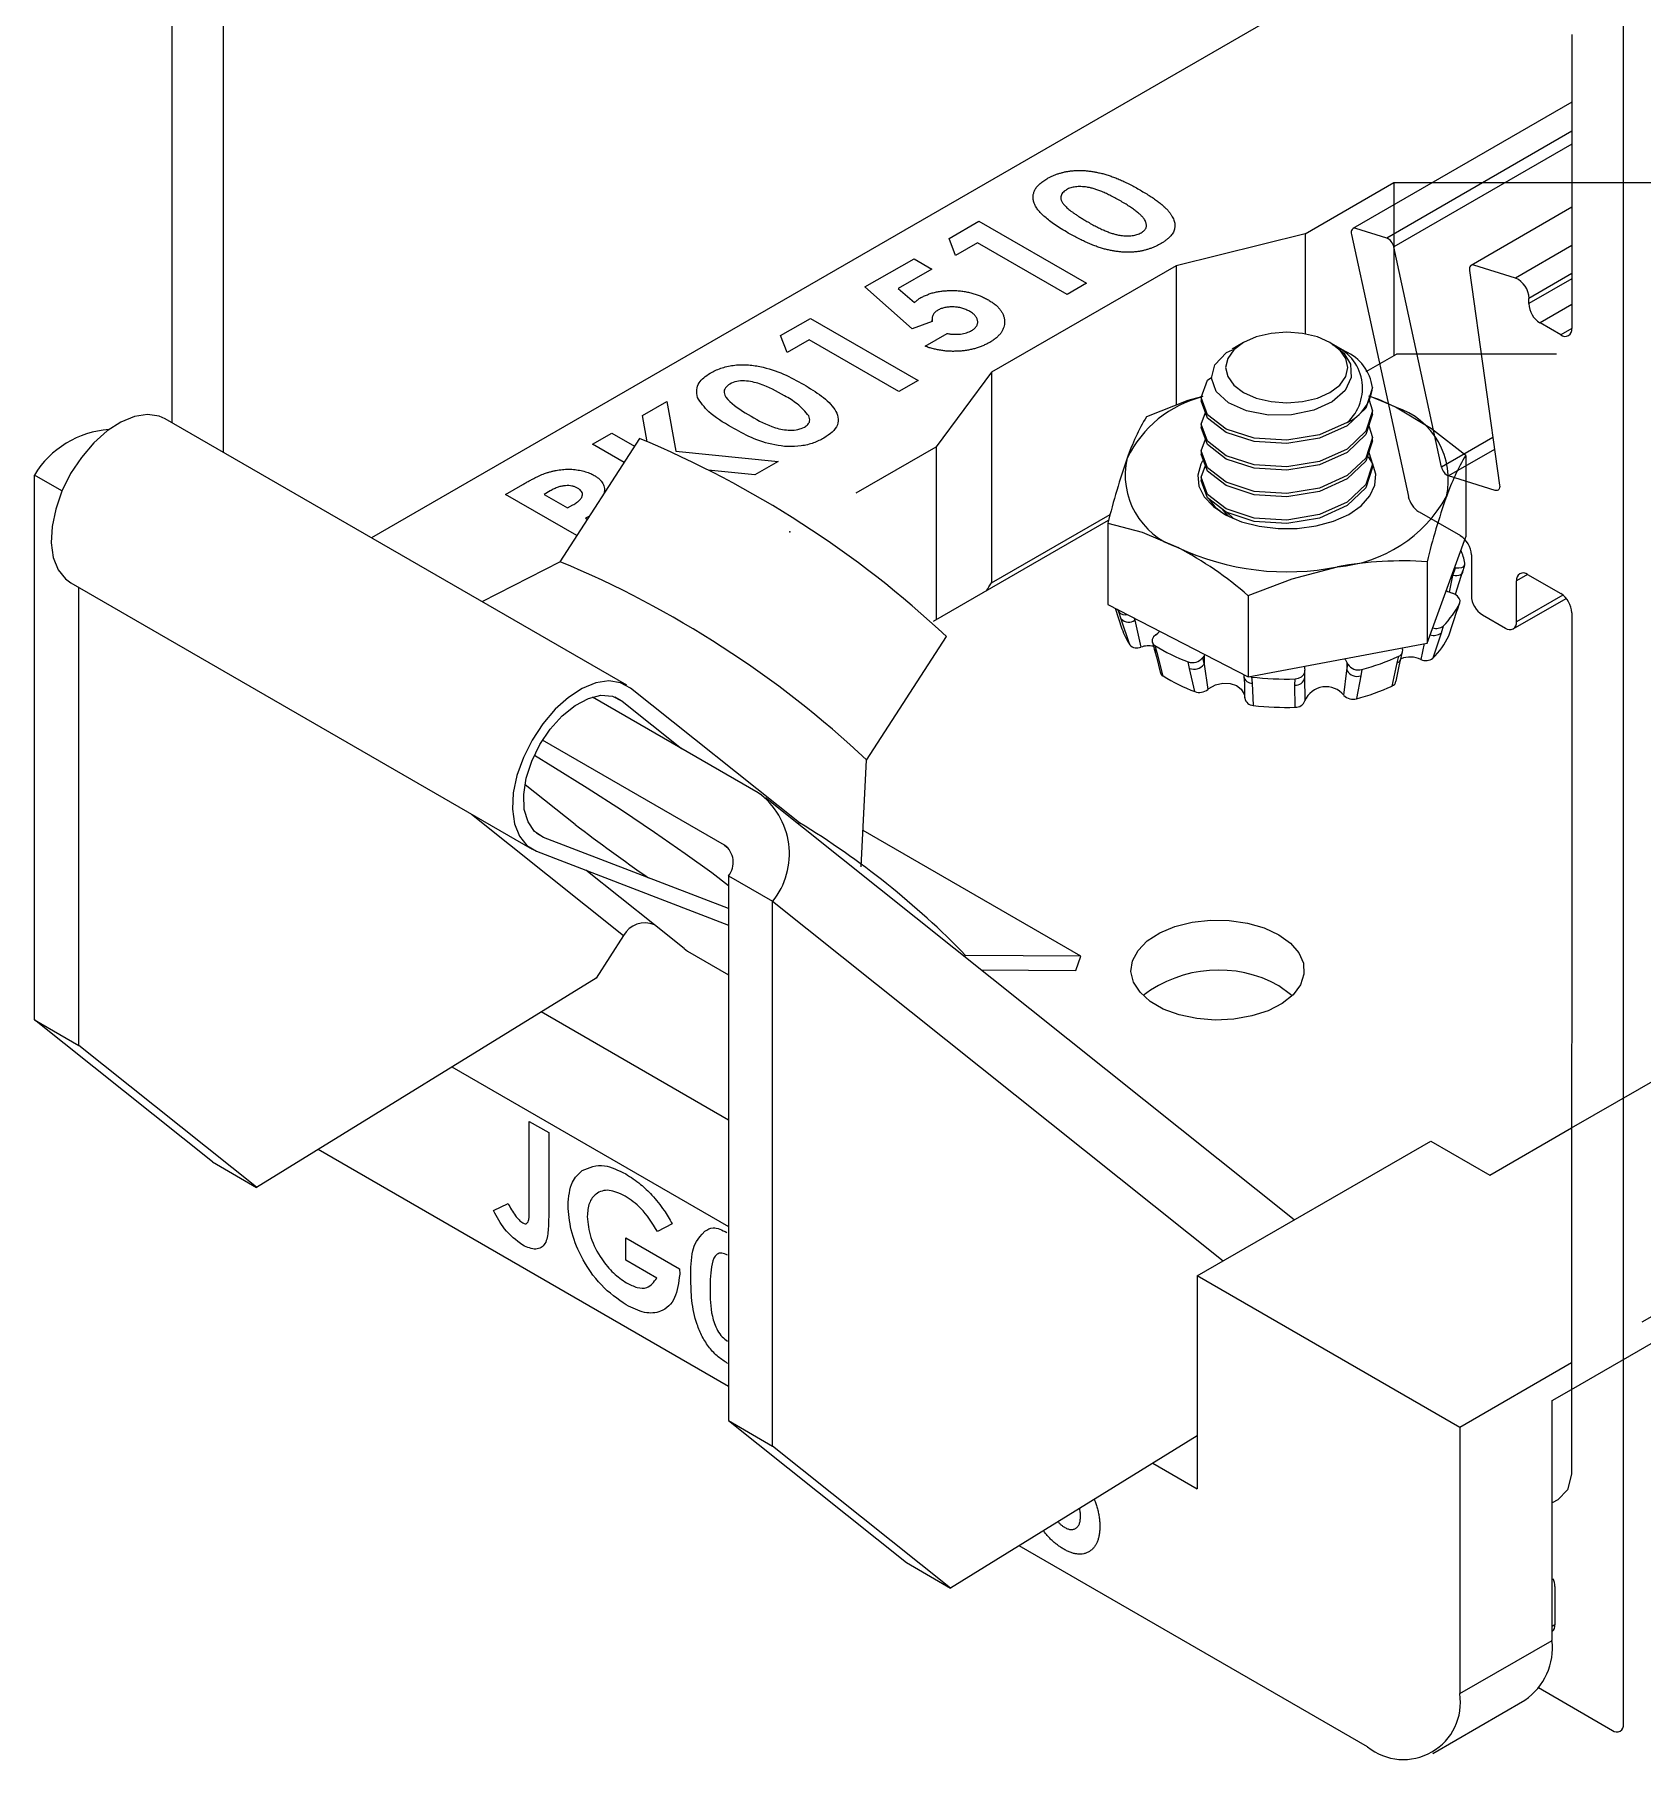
# Model space of a CAD drawing. Extents: x 0 to 11.4, y -13.7 to 0.
# Drawn here: x 3.207 to 4.748, y -3.876 to -2.223 of the extents above; entities that cross this region are included whole.
import ezdxf

# ---------------------------------------------------------------- set-up
doc = ezdxf.new("R2010")
doc.units = 0
doc.header["$LTSCALE"] = 0.5
doc.header["$MEASUREMENT"] = 0
doc.linetypes.add('HIDDEN2', pattern=[0.1875, 0.125, -0.0625])
for name, color, linetype in [('Brackets', 181, 'CONTINUOUS'), ('Hardware', 242, 'CONTINUOUS'), ('Housing', 150, 'CONTINUOUS')]:
    doc.layers.add(name, color=color, linetype=linetype)
doc.layers.add('Jig', color=41, linetype='CONTINUOUS', lineweight=13)

msp = doc.modelspace()

# ---------------------------------------------------------------- linework, layer by layer
at = {"layer": 'Brackets', "linetype": 'Continuous', "transparency": 16777216}
for p, q in [((4.4828, -2.5459), (4.5119, -2.5291)), ((4.5932, -2.5291), (4.5119, -2.5291)), ((3.2335, -2.6603), (3.2072, -2.6451)), ((3.2072, -3.1671), (3.2072, -2.6451)), ((4.0686, -2.7852), (4.2362, -2.6883)), ((3.2495, -3.1916), (3.2495, -2.7526)), ((3.9005, -2.9495), (3.7416, -2.8578)), ((3.8681, -2.9996), (3.6939, -2.899)), ((4.4141, -3.3587), (3.9074, -2.9542)), ((3.8681, -2.9996), (3.8718, -3.0026)), ((3.872, -3.0291), (3.9143, -3.0535)), ((3.872, -3.0291), (3.872, -3.5511)), ((3.9143, -3.0535), (4.346, -3.3981)), ((3.9143, -3.5756), (3.9143, -3.0535)), ((3.2072, -3.1671), (3.2495, -3.1916)), ((3.3776, -3.3032), (3.2072, -3.1671)), ((3.4198, -3.3275), (3.2495, -3.1916)), ((3.872, -3.5511), (3.9143, -3.5756)), ((3.872, -3.5511), (4.0425, -3.6872)), ((4.3212, -3.5658), (4.0848, -3.7116)), ((4.0848, -3.7116), (3.9143, -3.5756)), ((4.0425, -3.6872), (4.0848, -3.7116))]:
    msp.add_line(p, q, dxfattribs=at)
at = {"layer": 'Brackets', "linetype": 'HIDDEN2', "transparency": 16777216}
msp.add_line((4.8654, -2.5291), (4.5932, -2.5291), dxfattribs=at)
at = {"layer": 'Brackets', "transparency": 16777216}
for p, q in [((3.6773, -2.9416), (3.7251, -2.9797)), ((3.6258, -2.9699), (3.7715, -3.0863)), ((3.8011, -3.0762), (3.7354, -3.0237)), ((3.7715, -3.0863), (3.7452, -3.127)), ((3.8295, -3.0988), (3.8011, -3.0762)), ((3.8295, -3.0988), (3.8329, -3.1012)), ((3.8329, -3.1012), (3.872, -3.1238)), ((3.7452, -3.127), (3.4199, -3.3276)), ((3.3776, -3.3032), (3.4199, -3.3276))]:
    msp.add_line(p, q, dxfattribs=at)
at = {"layer": 'Brackets', "transparency": 16777216, "flags": 128}
msp.add_lwpolyline([(3.872, -3.0386), (3.856, -3.0263), (3.8305, -3.0079), (3.8012, -2.9875), (3.7694, -2.9663), (3.7365, -2.945), (3.7039, -2.9245), (3.6862, -2.9138)], dxfattribs=at)
at = {"layer": 'Brackets', "linetype": 'Continuous', "transparency": 16777216, "flags": 128}
for points in [[(4.3993, -3.0855), (4.4106, -3.0936), (4.4185, -3.1029), (4.4229, -3.1129), (4.4233, -3.1233), (4.42, -3.1335), (4.4129, -3.143), (4.4024, -3.1514), (4.389, -3.1583), (4.3734, -3.1634), (4.3563, -3.1665), (4.3384, -3.1673), (4.3206, -3.1659), (4.3037, -3.1624), (4.2886, -3.1568), (4.2759, -3.1494), (4.2663, -3.1407), (4.2601, -3.131), (4.2576, -3.1207), (4.2591, -3.1104), (4.2644, -3.1005), (4.2732, -3.0914), (4.2852, -3.0837), (4.2998, -3.0777), (4.3163, -3.0736), (4.3339, -3.0716), (4.3518, -3.0719), (4.3692, -3.0744), (4.3853, -3.079), (4.3993, -3.0855)], [(4.3993, -3.1343), (4.4106, -3.1424), (4.4121, -3.1438)]]:
    msp.add_lwpolyline(points, dxfattribs=at)
at = {"layer": 'Brackets', "linetype": 'Continuous', "transparency": 16777216}
for centre, radius, start, end in [((3.2851, -2.6924), 0.0912, 94.1341, 148.7426), ((3.8579, -3.0081), 0.0725, 321.2083, 53.9178), ((3.8561, -3.0162), 0.0205, 321.2083, 53.9178), ((4.3415, -3.2387), 0.1193, 61.0098, 127.3306)]:
    msp.add_arc(centre, radius, start, end, dxfattribs=at)
at = {"layer": 'Brackets', "transparency": 16777216}
for centre, radius, start, end in [((4.8717, -1.4777), 1.8897, 232.6418, 235.2847), ((3.7918, -3.0973), 0.0231, 66.4062, 151.5285)]:
    msp.add_arc(centre, radius, start, end, dxfattribs=at)
at = {"layer": 'Hardware', "linetype": 'Continuous', "transparency": 16777216}
for p, q in [((4.3655, -2.518), (4.3545, -2.5244)), ((4.4504, -2.5193), (4.4483, -2.518)), ((4.4631, -2.5266), (4.4514, -2.5198)), ((4.4686, -2.5483), (4.4686, -2.5451)), ((4.3249, -2.5707), (4.3249, -2.5739)), ((3.7745, -2.8465), (3.3325, -2.5913)), ((4.4889, -2.5866), (4.4889, -2.5834)), ((3.7869, -2.61), (3.7104, -2.7282)), ((4.3249, -2.5962), (4.3249, -2.5994)), ((4.4889, -2.6121), (4.4889, -2.6089)), ((4.3249, -2.6217), (4.3249, -2.6249)), ((4.5784, -2.6262), (4.5784, -2.7041)), ((4.4889, -2.6376), (4.4889, -2.6345)), ((4.3249, -2.6472), (4.3249, -2.65)), ((4.2355, -2.6911), (4.2355, -2.769)), ((4.3435, -2.6801), (4.3478, -2.6828)), ((4.3557, -2.6867), (4.3499, -2.6809)), ((4.5413, -2.8061), (4.5784, -2.7041)), ((3.7107, -2.7281), (3.6357, -2.7664)), ((4.5413, -2.7282), (4.5413, -2.8061)), ((4.5628, -2.7573), (4.5661, -2.7414)), ((4.5661, -2.7414), (4.5686, -2.7338)), ((4.5661, -2.7377), (4.5661, -2.7414)), ((4.5686, -2.7338), (4.5676, -2.7336)), ((4.5752, -2.7371), (4.5682, -2.7595)), ((4.5751, -2.7387), (4.5776, -2.7312)), ((3.2419, -2.7482), (3.6839, -3.0035)), ((4.563, -2.7573), (4.5654, -2.7582)), ((4.2355, -2.769), (4.3699, -2.8385)), ((4.2424, -2.7726), (4.249, -2.7924)), ((4.2445, -2.7737), (4.246, -2.7761)), ((4.2483, -2.783), (4.246, -2.7761)), ((4.3699, -2.7606), (4.3699, -2.8385)), ((4.5621, -2.7991), (4.5702, -2.7746)), ((4.5702, -2.7746), (4.5726, -2.7675)), ((4.5702, -2.7746), (4.5704, -2.7742)), ((4.5704, -2.7742), (4.5728, -2.7671)), ((4.2566, -2.8078), (4.2483, -2.783)), ((4.2607, -2.7821), (4.2614, -2.7842)), ((4.2614, -2.7824), (4.2614, -2.7842)), ((4.2614, -2.7842), (4.2671, -2.81)), ((4.5568, -2.7898), (4.5547, -2.7964)), ((4.0044, -2.9183), (4.081, -2.7998)), ((4.2781, -2.8053), (4.28, -2.8119)), ((4.2806, -2.8085), (4.2825, -2.815)), ((4.2813, -2.798), (4.2833, -2.7966)), ((4.2833, -2.7966), (4.2852, -2.7947)), ((4.3699, -2.8385), (4.5413, -2.8061)), ((4.5355, -2.8217), (4.5387, -2.8065)), ((4.5547, -2.7964), (4.5469, -2.8206)), ((4.2825, -2.815), (4.2883, -2.8376)), ((4.3136, -2.8303), (4.3123, -2.8241)), ((4.3276, -2.8183), (4.3263, -2.8201)), ((4.3263, -2.8201), (4.3276, -2.8264)), ((4.3285, -2.8171), (4.3276, -2.8183)), ((4.3276, -2.8183), (4.3276, -2.8264)), ((4.3276, -2.8264), (4.3312, -2.8504)), ((4.4645, -2.8243), (4.4645, -2.8324)), ((4.4654, -2.8262), (4.4645, -2.8243)), ((4.4645, -2.8324), (4.4654, -2.8262)), ((4.5077, -2.8472), (4.5125, -2.8251)), ((4.5125, -2.8251), (4.5142, -2.8187)), ((4.5162, -2.8211), (4.5179, -2.8147)), ((4.3189, -2.8526), (4.3136, -2.8303)), ((4.3656, -2.8363), (4.3658, -2.838)), ((4.3718, -2.8382), (4.3732, -2.8385)), ((4.3732, -2.8385), (4.3738, -2.8446)), ((4.4145, -2.8464), (4.4148, -2.8403)), ((4.424, -2.83), (4.4243, -2.832)), ((4.424, -2.8381), (4.4242, -2.8613)), ((4.4241, -2.8391), (4.4243, -2.833)), ((4.4615, -2.8561), (4.4645, -2.8324)), ((4.4778, -2.8375), (4.4736, -2.8593)), ((4.4787, -2.8314), (4.4778, -2.8375)), ((3.7701, -2.8617), (3.7635, -2.8579)), ((3.9401, -2.9783), (3.7782, -2.8491)), ((4.3668, -2.8588), (4.3667, -2.8561)), ((4.3738, -2.8446), (4.3748, -2.8658)), ((4.4148, -2.8676), (4.4145, -2.8464)), ((3.7701, -2.8617), (3.8269, -2.907)), ((3.9993, -3.0205), (4.0044, -2.918)), ((3.6949, -2.9922), (3.6881, -2.9882)), ((3.9392, -2.9796), (3.9401, -2.9783)), ((4.2095, -3.1061), (4.001, -2.9857)), ((3.6881, -3.0055), (3.872, -3.0765)), ((3.872, -3.0605), (3.6949, -2.9922)), ((4.0983, -3.1066), (4.0991, -3.1053)), ((4.2095, -3.1061), (4.0991, -3.1053)), ((4.2047, -3.1198), (4.2095, -3.1061)), ((4.114, -3.1191), (4.2047, -3.1198))]:
    msp.add_line(p, q, dxfattribs=at)
at = {"layer": 'Hardware', "linetype": 'Continuous', "transparency": 16777216, "flags": 128}
for points in [[(4.4483, -2.5181), (4.4362, -2.5127), (4.4221, -2.5093), (4.4069, -2.5081), (4.3918, -2.5093), (4.3776, -2.5127), (4.3655, -2.5181), (4.3562, -2.5251), (4.3503, -2.5332), (4.3483, -2.542), (4.3503, -2.5507), (4.3562, -2.5589), (4.3655, -2.5659), (4.3776, -2.5713), (4.3918, -2.5746), (4.4069, -2.5758), (4.4221, -2.5746), (4.4362, -2.5713), (4.4483, -2.5659), (4.4576, -2.5589), (4.4635, -2.5507), (4.4655, -2.542), (4.4635, -2.5332), (4.4576, -2.5251), (4.4483, -2.5181)], [(4.4678, -2.5389), (4.4687, -2.5517), (4.4627, -2.5641), (4.4503, -2.5749), (4.4328, -2.5829), (4.4115, -2.5874), (4.3894, -2.5876), (4.3683, -2.5836), (4.351, -2.5757), (4.3393, -2.5649), (4.3348, -2.5523), (4.3381, -2.5395), (4.3493, -2.5277), (4.3548, -2.5249)], [(4.4503, -2.5194), (4.4617, -2.5281), (4.4678, -2.5389)], [(4.4649, -2.5946), (4.4383, -2.6065), (4.4069, -2.6117), (4.3755, -2.6096), (4.3489, -2.601), (4.3311, -2.5872), (4.3249, -2.5707), (4.3311, -2.5541), (4.3351, -2.5511)], [(4.4889, -2.5611), (4.4827, -2.5808), (4.4649, -2.5978), (4.4383, -2.6096), (4.4069, -2.6148), (4.3755, -2.6128), (4.3489, -2.6042), (4.3311, -2.5904), (4.3249, -2.5739)], [(4.3251, -2.5701), (4.3122, -2.5736), (4.2725, -2.5891)], [(4.4854, -2.5723), (4.4889, -2.5834), (4.4827, -2.6031), (4.4649, -2.6201), (4.4383, -2.632), (4.4069, -2.6372), (4.3755, -2.6352), (4.3489, -2.6265), (4.3311, -2.6127), (4.3249, -2.5962), (4.3291, -2.585)], [(4.5111, -2.58), (4.4951, -2.5727), (4.4856, -2.5693)], [(4.5111, -2.58), (4.5064, -2.5776), (4.4863, -2.5694)], [(3.3325, -2.5913), (3.3267, -2.5887), (3.3155, -2.587), (3.3031, -2.5889), (3.29, -2.5943), (3.2767, -2.6028), (3.2639, -2.6143), (3.2521, -2.6281), (3.2418, -2.6437), (3.2335, -2.6604), (3.2275, -2.6776), (3.224, -2.6943), (3.2232, -2.7101), (3.2252, -2.7241), (3.2298, -2.7358), (3.2369, -2.7446), (3.2419, -2.7482)], [(4.4889, -2.5866), (4.4827, -2.6063), (4.4649, -2.6233), (4.4383, -2.6352), (4.4069, -2.6404), (4.3755, -2.6383), (4.3489, -2.6297), (4.3311, -2.6159), (4.3249, -2.5994)], [(4.5784, -2.6262), (4.5454, -2.6009), (4.5111, -2.58)], [(4.4854, -2.5978), (4.4889, -2.6089), (4.4827, -2.6287), (4.4649, -2.6456), (4.4383, -2.6575), (4.4069, -2.6627), (4.3755, -2.6607), (4.3489, -2.652), (4.3311, -2.6382), (4.3249, -2.6217), (4.3291, -2.6105)], [(4.326, -2.6315), (4.3244, -2.6345), (4.3216, -2.6451), (4.3228, -2.6557), (4.3279, -2.666), (4.3367, -2.6753), (4.3488, -2.6834), (4.3636, -2.6898), (4.3805, -2.6941), (4.3985, -2.6963), (4.417, -2.6962), (4.435, -2.6938), (4.4517, -2.6892), (4.4662, -2.6827), (4.4781, -2.6745), (4.4865, -2.665), (4.4913, -2.6547), (4.4921, -2.6441), (4.489, -2.6336), (4.4852, -2.6276)], [(4.4889, -2.6121), (4.4827, -2.6318), (4.4649, -2.6488), (4.4383, -2.6607), (4.4069, -2.6659), (4.3755, -2.6639), (4.3489, -2.6552), (4.3311, -2.6414), (4.3249, -2.6249)], [(4.4854, -2.6233), (4.4889, -2.6345), (4.4827, -2.6542), (4.4649, -2.6711), (4.4383, -2.683), (4.4069, -2.6882), (4.3755, -2.6862), (4.3489, -2.6775), (4.3311, -2.6637), (4.3249, -2.6472), (4.3291, -2.636)], [(4.4889, -2.6376), (4.4827, -2.6574), (4.4649, -2.6743), (4.4383, -2.6862), (4.4069, -2.6914), (4.3755, -2.6894), (4.3489, -2.6807), (4.3311, -2.6669), (4.3249, -2.6504)], [(4.3435, -2.6801), (4.3394, -2.6769), (4.333, -2.6684)], [(4.3446, -2.6773), (4.3505, -2.6841), (4.3552, -2.6865)], [(4.2355, -2.6911), (4.2684, -2.6999), (4.3027, -2.7145)], [(4.3699, -2.7606), (4.4119, -2.7444), (4.4556, -2.733)], [(4.5751, -2.7388), (4.5748, -2.7393), (4.5741, -2.7402), (4.573, -2.7409), (4.5716, -2.7414), (4.5699, -2.7417), (4.5681, -2.7417), (4.5661, -2.7414)], [(4.5686, -2.7338), (4.5718, -2.7341), (4.5745, -2.7337), (4.5765, -2.7327), (4.5776, -2.7311), (4.5776, -2.7296)], [(4.5596, -2.7558), (4.5613, -2.7567), (4.563, -2.7573)], [(4.5726, -2.7675), (4.573, -2.7654), (4.5722, -2.7632), (4.5705, -2.7611), (4.5679, -2.7593), (4.5654, -2.7582)], [(4.2813, -2.798), (4.2792, -2.8002), (4.278, -2.8025), (4.278, -2.8049), (4.279, -2.8071), (4.2806, -2.8085)], [(4.2799, -2.8119), (4.282, -2.8193), (4.2856, -2.834)], [(4.4645, -2.8243), (4.4635, -2.8225), (4.4621, -2.821)], [(4.5117, -2.8426), (4.5145, -2.8283), (4.5163, -2.8211)], [(3.7782, -2.8491), (3.7687, -2.844), (3.7575, -2.8423), (3.745, -2.8442), (3.7319, -2.8495), (3.7187, -2.8581), (3.7059, -2.8695), (3.6941, -2.8834), (3.6838, -2.899), (3.6755, -2.9157), (3.6694, -2.9328), (3.6659, -2.9496), (3.6652, -2.9653), (3.6671, -2.9793), (3.6718, -2.991), (3.6789, -2.9999), (3.6881, -3.0055)], [(4.2883, -2.8376), (4.2865, -2.8358), (4.2858, -2.8339)], [(4.3657, -2.838), (4.3664, -2.8447), (4.3665, -2.8561)], [(4.4148, -2.8403), (4.4181, -2.8398), (4.4209, -2.8385), (4.423, -2.8365), (4.4242, -2.8341), (4.4243, -2.832)], [(4.424, -2.8282), (4.4239, -2.8286), (4.424, -2.83)], [(3.6949, -2.9922), (3.6862, -2.9866), (3.68, -2.9775), (3.6764, -2.9655), (3.6759, -2.9513), (3.6783, -2.9356), (3.6835, -2.9193), (3.6913, -2.9033), (3.7012, -2.8885), (3.7127, -2.8758), (3.7251, -2.8658), (3.7378, -2.8591), (3.7499, -2.8561), (3.7609, -2.857), (3.7701, -2.8617)], [(4.3312, -2.8504), (4.3322, -2.8496), (4.3385, -2.8461), (4.3456, -2.8444), (4.3526, -2.8447), (4.3586, -2.8467), (4.3631, -2.8502), (4.366, -2.8549), (4.3668, -2.8588)]]:
    msp.add_lwpolyline(points, dxfattribs=at)
at = {"layer": 'Hardware', "linetype": 'Continuous', "transparency": 16777216}
for centre, radius, start, end in [((4.4354, -2.5618), 0.0441, 311.9206, 69.3489), ((4.4456, -2.5667), 0.0437, 7.3504, 66.5129), ((4.4479, -2.557), 0.0413, 294.392, 354.3131), ((4.3537, -2.6775), 0.111, 104.1697, 153.9406), ((4.4564, -2.6992), 0.2143, 149.0896, 160.7981), ((4.4887, -2.6494), 0.073, 347.082, 72.098), ((3.4056, -3.5236), 0.99, 46.983, 67.3477), ((4.7623, -2.7363), 0.2144, 149.093, 160.7948), ((4.9419, -2.8668), 0.7279, 160.9096, 166.0336), ((4.3251, -2.645), 0.073, 167.082, 252.098), ((4.4447, -2.6016), 0.1318, 274.7572, 330.8868), ((5.2486, -2.9041), 0.7289, 160.9129, 166.0303), ((4.4072, -2.4919), 0.2459, 244.8434, 281.3464), ((4.1357, -3.0297), 0.3567, 48.961, 62.0855), ((4.5174, -3.0656), 0.3383, 85.9448, 100.5238), ((4.5154, -2.7424), 0.0635, 11.6398, 23.5409), ((3.3309, -3.6374), 0.9855, 46.8881, 67.3297), ((4.2522, -2.7708), 0.00816, 221.0681, 283.97), ((4.4971, -2.7305), 0.0841, 315.2106, 333.9173), ((4.2556, -2.7753), 0.0106, 226.3702, 303.2178), ((4.3116, -2.7712), 0.0661, 198.7484, 213.6795), ((4.5504, -2.7819), 0.0101, 248.4036, 308.9397), ((4.2634, -2.8011), 0.00961, 224.4484, 292.7177), ((4.2748, -2.8335), 0.0248, 79.9474, 108.0654), ((4.3761, -2.6539), 0.1817, 238.281, 249.4596), ((4.5481, -2.7877), 0.011, 249.6426, 307.3325), ((4.4913, -2.7649), 0.0787, 314.9463, 334.1816), ((4.2852, -2.8103), 0.00545, 197.3537, 240.3933), ((4.3166, -2.8125), 0.0123, 249.5503, 322.0105), ((4.3179, -2.8188), 0.0123, 249.4103, 321.6909), ((4.4754, -2.82), 0.0118, 211.5769, 286.2524), ((4.4233, -2.6195), 0.219, 284.6674, 294.5358), ((4.5103, -2.8194), 0.00613, 291.2175, 343.6562), ((4.5123, -2.8134), 0.00564, 289.1804, 29.5335), ((4.5253, -2.8427), 0.0233, 64.1998, 112.4995), ((4.5402, -2.8118), 0.011, 244.3729, 307.3236), ((4.3781, -2.6932), 0.17, 238.1225, 249.6181), ((4.3737, -2.8365), 0.00804, 190.6521, 271.1222), ((4.4069, -2.5454), 0.2951, 263.4453, 271.5323), ((4.4154, -2.8377), 0.00876, 263.9569, 350.4486), ((4.4744, -2.8263), 0.0117, 211.3124, 286.9661), ((4.5062, -2.8422), 0.00518, 287.2814, 355.8409), ((4.3231, -2.8404), 0.0129, 250.8263, 309.0736), ((4.3749, -2.8576), 0.00824, 188.5752, 269.4949), ((4.4445, -2.8699), 0.022, 38.8746, 157.1028), ((4.4704, -2.8473), 0.0125, 225.0546, 284.8924), ((4.4222, -2.661), 0.2049, 284.5274, 294.6758), ((4.4069, -2.5916), 0.2761, 263.3307, 271.647), ((4.4154, -2.8582), 0.00939, 266.6653, 340.5305), ((3.5254, -3.6608), 0.7986, 44.0762, 58.7218)]:
    msp.add_arc(centre, radius, start, end, dxfattribs=at)
msp.add_point((3.9307, -2.6995), dxfattribs=at)
at = {"layer": 'Housing', "transparency": 16777216}
for p, q in [((3.3386, -0.6956), (3.3386, -2.5948)), ((4.7294, -3.8419), (4.7294, -1.4988)), ((3.3881, -2.6234), (3.3881, -2.031)), ((4.6799, -2.2229), (4.6799, -2.5045)), ((4.6799, -2.2878), (4.4703, -2.4089)), ((4.6799, -2.3156), (4.5027, -2.418)), ((4.6799, -2.3279), (4.5094, -2.4264)), ((4.6799, -2.3884), (4.5835, -2.4441)), ((4.5027, -2.418), (4.473, -2.4087)), ((4.4688, -2.4145), (4.5234, -2.6655)), ((4.5552, -2.6374), (4.5094, -2.4264)), ((4.6799, -2.4251), (4.6259, -2.4563)), ((4.6259, -2.4563), (4.5862, -2.4439)), ((4.5819, -2.449), (4.6108, -2.6547)), ((4.6799, -2.452), (4.6389, -2.4757)), ((4.6799, -2.4571), (4.6389, -2.4808)), ((4.6389, -2.4808), (4.6389, -2.4757)), ((4.6799, -2.4816), (4.6495, -2.4992)), ((4.6693, -2.5107), (4.6495, -2.4992)), ((4.6799, -2.5045), (4.6693, -2.5107)), ((4.6044, -2.609), (4.5552, -2.6374)), ((4.606, -2.6204), (4.5619, -2.6459)), ((4.6065, -2.6597), (4.5619, -2.6459)), ((4.5336, -2.6802), (4.5732, -2.7031)), ((4.5838, -2.7215), (4.5838, -2.7607)), ((4.6375, -2.7403), (4.6269, -2.7464)), ((4.6375, -2.7403), (4.6693, -2.7587)), ((4.6269, -2.7856), (4.6269, -2.7464)), ((4.6713, -2.76), (4.6269, -2.7856)), ((4.6238, -2.7925), (4.6745, -2.7632)), ((4.5944, -2.7791), (4.6163, -2.7917)), ((4.6799, -2.777), (4.6798, -3.6025)), ((4.6479, -3.807), (4.7188, -3.848))]:
    msp.add_line(p, q, dxfattribs=at)
at = {"layer": 'Housing', "linetype": 'Continuous', "transparency": 16777216}
for p, q in [((4.6637, -3.71), (4.6637, -3.7467)), ((4.6637, -3.7467), (4.661, -3.7483))]:
    msp.add_line(p, q, dxfattribs=at)
at = {"layer": 'Housing', "transparency": 16777216, "flags": 128}
for points in [[(4.473, -2.4087), (4.4719, -2.4085), (4.4709, -2.4086), (4.4701, -2.409), (4.4694, -2.4097), (4.4689, -2.4106), (4.4687, -2.4118), (4.4686, -2.4131), (4.4688, -2.4145)], [(4.5862, -2.4439), (4.5852, -2.4437), (4.5843, -2.4438), (4.5834, -2.4441), (4.5828, -2.4447), (4.5823, -2.4455), (4.5819, -2.4465), (4.5818, -2.4477), (4.5819, -2.449)], [(4.6108, -2.6547), (4.6109, -2.656), (4.6108, -2.6571), (4.6104, -2.6581), (4.6099, -2.6589), (4.6093, -2.6595), (4.6084, -2.6598), (4.6075, -2.6599), (4.6065, -2.6597)], [(4.6798, -3.6025), (4.6798, -3.6025), (4.6757, -3.6175), (4.6667, -3.6271), (4.661, -3.6298)]]:
    msp.add_lwpolyline(points, dxfattribs=at)
at = {"layer": 'Housing', "transparency": 16777216}
for centre, radius, start, end in [((4.4979, -2.4286), 0.0117, 10.9309, 66.0498), ((4.617, -2.4763), 0.022, 1.5978, 65.9278), ((4.6619, -2.4798), 0.0231, 182.6115, 237.3885), ((4.6735, -2.5056), 0.00655, 230.7624, 9.2023), ((4.5667, -2.6352), 0.0117, 190.9309, 246.0498), ((4.5463, -2.6605), 0.0235, 192.2143, 237.0616), ((4.5607, -2.7226), 0.0231, 2.6115, 57.3885), ((4.6334, -2.7454), 0.00655, 50.7624, 189.2023), ((4.6569, -2.7781), 0.0231, 2.6115, 57.3885), ((4.6068, -2.7596), 0.0231, 182.6115, 237.3885), ((4.6204, -2.7866), 0.00655, 230.7624, 9.2023), ((4.723, -3.8429), 0.00655, 230.7624, 9.2023)]:
    msp.add_arc(centre, radius, start, end, dxfattribs=at)
at = {"layer": 'Housing', "linetype": 'Continuous', "transparency": 16777216}
for centre, radius, start, end in [((4.6438, -3.7105), 0.0199, 1.273, 22.9735), ((4.6572, -3.7478), 0.00655, 305.6721, 9.2023)]:
    msp.add_arc(centre, radius, start, end, dxfattribs=at)
at = {"layer": 'Jig', "linetype": 'Continuous', "transparency": 16777216}
for p, q in [((4.5819, -2.098), (3.5299, -2.7053)), ((4.4246, -2.4138), (4.5094, -2.3648)), ((4.5094, -2.3648), (4.6799, -2.3648)), ((4.5094, -2.3648), (4.5094, -2.5305)), ((4.0833, -2.4183), (4.1119, -2.4018)), ((4.1119, -2.4018), (4.215, -2.4613)), ((4.0894, -2.4346), (4.0833, -2.4183)), ((4.1106, -2.4224), (4.0894, -2.4346)), ((4.1965, -2.472), (4.1106, -2.4224)), ((4.4246, -2.4138), (4.3009, -2.4444)), ((4.4246, -2.4138), (4.4246, -2.5099)), ((4.0028, -2.4648), (4.0498, -2.4377)), ((4.0498, -2.4377), (4.067, -2.4476)), ((4.3009, -2.4444), (4.1241, -2.5465)), ((4.3009, -2.4444), (4.3009, -2.5781)), ((4.067, -2.4476), (4.0347, -2.4662)), ((4.215, -2.4613), (4.1965, -2.472)), ((4.0479, -2.5048), (4.0028, -2.4648)), ((4.0347, -2.4662), (4.0502, -2.4798)), ((3.922, -2.5114), (3.9506, -2.4949)), ((3.9506, -2.4949), (4.0537, -2.5544)), ((3.9282, -2.5277), (3.922, -2.5114)), ((4.0671, -2.4979), (4.0479, -2.5048)), ((4.0604, -2.5216), (4.0815, -2.5094)), ((4.067, -2.4963), (4.067, -2.4979)), ((3.9493, -2.5155), (3.9282, -2.5277)), ((4.0352, -2.5651), (3.9493, -2.5155)), ((4.0537, -2.5544), (4.0352, -2.5651)), ((4.1241, -2.5465), (4.071, -2.6179)), ((4.1241, -2.5465), (4.1241, -2.7482)), ((3.7895, -2.5879), (3.8129, -2.5744)), ((3.8129, -2.5744), (3.8217, -2.622)), ((3.7942, -2.6131), (3.7895, -2.5879)), ((3.7417, -2.6155), (3.7603, -2.6048)), ((3.7603, -2.6048), (3.7821, -2.6174)), ((3.7721, -2.633), (3.7417, -2.6155)), ((3.8217, -2.6222), (3.8217, -2.622)), ((3.9943, -2.6622), (4.071, -2.6179)), ((4.071, -2.6179), (4.071, -2.7837)), ((3.6585, -2.6636), (3.675, -2.654)), ((3.7013, -2.6602), (3.6955, -2.6636)), ((3.7268, -2.703), (3.6585, -2.6636)), ((3.6955, -2.6636), (3.7179, -2.6765)), ((3.7179, -2.6765), (3.7229, -2.6737)), ((3.7388, -2.6843), (3.7351, -2.6865)), ((3.7351, -2.6865), (3.7368, -2.6874)), ((4.1241, -2.7482), (4.2376, -2.6827)), ((4.6014, -3.316), (4.6798, -3.2707)), ((4.3212, -3.4124), (4.5448, -3.2833)), ((4.5448, -3.2833), (4.6014, -3.316)), ((4.5726, -3.5576), (4.3212, -3.4124)), ((4.3212, -3.4124), (4.3212, -3.6165)), ((4.6798, -3.4957), (4.5726, -3.5576)), ((4.661, -3.7617), (4.661, -3.532)), ((4.5726, -3.5576), (4.5726, -3.8127)), ((4.2787, -3.592), (4.3212, -3.6165)), ((4.4843, -3.8638), (4.1505, -3.6711)), ((4.5726, -3.8127), (4.661, -3.7617)), ((4.5468, -3.87), (4.6351, -3.8189))]:
    msp.add_line(p, q, dxfattribs=at)
at = {"layer": 'Jig', "linetype": 'HIDDEN2', "transparency": 16777216}
for p, q in [((4.6799, -2.3648), (4.863, -2.3648)), ((5.873, -2.8069), (4.6798, -3.4957)), ((4.6798, -3.5212), (5.6975, -2.9337)), ((4.6798, -3.2707), (4.9408, -3.12))]:
    msp.add_line(p, q, dxfattribs=at)
at = {"layer": 'Jig', "transparency": 16777216}
for p, q in [((3.8217, -2.622), (3.9196, -2.6319)), ((3.8973, -2.6448), (3.8525, -2.6402)), ((3.9196, -2.6319), (3.8973, -2.6448)), ((3.872, -3.2631), (3.6926, -3.1595)), ((3.6071, -3.2122), (3.872, -3.3652)), ((3.6812, -3.2645), (3.6998, -3.2752)), ((3.6812, -3.3485), (3.6812, -3.2645)), ((3.6998, -3.2752), (3.6998, -3.3543)), ((3.872, -3.5183), (3.4789, -3.2912)), ((3.6469, -3.3499), (3.6609, -3.3431)), ((3.8181, -3.3625), (3.8041, -3.3699)), ((3.7738, -3.3974), (3.7738, -3.376)), ((3.7738, -3.376), (3.8252, -3.4057)), ((3.8034, -3.4145), (3.7738, -3.3974)), ((3.8252, -3.4057), (3.8253, -3.4108)), ((4.661, -3.532), (4.6798, -3.5212))]:
    msp.add_line(p, q, dxfattribs=at)
at = {"layer": 'Jig', "linetype": 'Continuous', "transparency": 16777216}
for centre, radius, start, end in [((4.6008, -3.7689), 0.0606, 304.455, 6.8571), ((4.5186, -3.8212), 0.0547, 231.1474, 8.8634)]:
    msp.add_arc(centre, radius, start, end, dxfattribs=at)
msp.add_ellipse((4.1039, -2.7268), major_axis=(0.0617, 0.1018), ratio=0.238844, start_param=4.568266, end_param=4.645999, dxfattribs=at)
for points, knots in [([(4.1648, -2.3844), (4.1645, -2.3833), (4.1639, -2.3811), (4.1638, -2.3779), (4.1643, -2.3748), (4.1655, -2.3718), (4.1673, -2.3689), (4.1699, -2.3662), (4.1731, -2.3635), (4.1757, -2.362), (4.1771, -2.3611)], [0, 0, 0, 0, 0.132314, 0.2587, 0.380912, 0.500535, 0.620923, 0.742376, 0.868281, 1, 1, 1, 1]), ([(4.1771, -2.3611), (4.178, -2.3606), (4.1797, -2.3596), (4.1826, -2.3583), (4.1856, -2.3571), (4.1886, -2.356), (4.1917, -2.3552), (4.1948, -2.3544), (4.1981, -2.3539), (4.2014, -2.3534), (4.2048, -2.3532), (4.2083, -2.3531), (4.2119, -2.3532), (4.2155, -2.3535), (4.2192, -2.3539), (4.2229, -2.3545), (4.2267, -2.3553), (4.2307, -2.3562), (4.2347, -2.3574), (4.2388, -2.3588), (4.2431, -2.3604), (4.2476, -2.3622), (4.2522, -2.3643), (4.2569, -2.3667), (4.2618, -2.3693), (4.265, -2.3711), (4.2666, -2.372)], [0, 0, 0, 0, 0.036633, 0.07203, 0.10662, 0.140298, 0.17361, 0.206414, 0.238921, 0.271735, 0.304862, 0.338359, 0.372652, 0.407582, 0.44375, 0.481341, 0.52014, 0.560938, 0.604047, 0.650094, 0.699589, 0.752377, 0.8088, 0.868962, 0.932679, 1, 1, 1, 1]), ([(4.196, -2.3716), (4.1952, -2.372), (4.1937, -2.373), (4.1921, -2.3747), (4.1909, -2.3765), (4.1904, -2.3782), (4.1903, -2.3795), (4.1905, -2.3806), (4.1908, -2.3818), (4.1914, -2.383), (4.1921, -2.3842), (4.193, -2.3855), (4.1942, -2.3868), (4.1955, -2.3882), (4.1971, -2.3897), (4.199, -2.3913), (4.2012, -2.3929), (4.2037, -2.3946), (4.2064, -2.3965), (4.2094, -2.3984), (4.2127, -2.4004), (4.2151, -2.4018), (4.2163, -2.4025)], [0, 0, 0, 0, 0.053824, 0.105524, 0.158027, 0.211687, 0.239901, 0.269483, 0.301027, 0.334286, 0.369956, 0.408177, 0.448328, 0.491708, 0.538742, 0.589988, 0.646449, 0.707246, 0.772986, 0.84367, 0.919322, 1, 1, 1, 1]), ([(4.2481, -2.3827), (4.2465, -2.3818), (4.2434, -2.38), (4.2386, -2.3775), (4.2342, -2.3754), (4.23, -2.3735), (4.2261, -2.372), (4.2224, -2.3707), (4.2189, -2.3698), (4.2157, -2.3692), (4.2126, -2.3688), (4.2098, -2.3686), (4.2071, -2.3686), (4.2045, -2.3688), (4.2021, -2.3692), (4.1999, -2.3698), (4.1978, -2.3706), (4.1966, -2.3712), (4.196, -2.3716)], [0, 0, 0, 0, 0.112115, 0.215802, 0.310203, 0.395993, 0.47341, 0.542778, 0.604548, 0.659357, 0.708764, 0.755356, 0.798687, 0.840017, 0.880203, 0.919733, 0.959049, 1, 1, 1, 1]), ([(4.2666, -2.372), (4.2683, -2.373), (4.2715, -2.3749), (4.276, -2.3777), (4.2801, -2.3805), (4.2838, -2.3832), (4.287, -2.3857), (4.2899, -2.3882), (4.2923, -2.3906), (4.2942, -2.393), (4.2959, -2.3952), (4.2972, -2.3975), (4.2983, -2.3996), (4.2991, -2.4017), (4.2996, -2.4037), (4.2998, -2.4057), (4.2997, -2.4077), (4.2993, -2.4095), (4.2987, -2.4114), (4.2978, -2.4132), (4.2965, -2.415), (4.295, -2.4167), (4.2931, -2.4184), (4.2911, -2.4201), (4.2887, -2.4218), (4.2869, -2.4229), (4.286, -2.4234)], [0, 0, 0, 0, 0.0684927, 0.1330801, 0.1938341, 0.2510895, 0.3044089, 0.3544177, 0.4010321, 0.4444392, 0.4854321, 0.524672, 0.5620567, 0.597936, 0.6324638, 0.6657432, 0.6979773, 0.7295791, 0.7608189, 0.7923496, 0.824308, 0.8571525, 0.890924, 0.9259585, 0.9620603, 1, 1, 1, 1]), ([(4.1975, -2.4131), (4.1953, -2.4117), (4.1909, -2.4092), (4.185, -2.4052), (4.1797, -2.4015), (4.1752, -2.3978), (4.1714, -2.3943), (4.1685, -2.3909), (4.1662, -2.3876), (4.1653, -2.3854), (4.1648, -2.3844)], [0, 0, 0, 0, 0.161071, 0.310789, 0.449904, 0.578376, 0.696617, 0.805987, 0.906562, 1, 1, 1, 1]), ([(4.2716, -2.4022), (4.2713, -2.4015), (4.2705, -2.4), (4.2689, -2.3979), (4.2667, -2.3957), (4.264, -2.3933), (4.2607, -2.3908), (4.2571, -2.3882), (4.2528, -2.3855), (4.2497, -2.3837), (4.2481, -2.3827)], [0, 0, 0, 0, 0.088871, 0.186355, 0.294078, 0.412237, 0.541778, 0.682703, 0.835096, 1, 1, 1, 1]), ([(4.286, -2.4234), (4.2851, -2.4239), (4.2832, -2.425), (4.2803, -2.4263), (4.2773, -2.4276), (4.2744, -2.4286), (4.2713, -2.4295), (4.2681, -2.4303), (4.2649, -2.4308), (4.2617, -2.4312), (4.2583, -2.4315), (4.255, -2.4316), (4.2515, -2.4315), (4.248, -2.4313), (4.2444, -2.4308), (4.2407, -2.4303), (4.237, -2.4295), (4.2331, -2.4287), (4.2292, -2.4276), (4.2251, -2.4262), (4.2209, -2.4246), (4.2165, -2.4228), (4.212, -2.4207), (4.2073, -2.4184), (4.2024, -2.4158), (4.1992, -2.414), (4.1975, -2.4131)], [0, 0, 0, 0, 0.038222, 0.074876, 0.11017, 0.14447, 0.1781, 0.211194, 0.243848, 0.276036, 0.308543, 0.341435, 0.375118, 0.409626, 0.445369, 0.482289, 0.520795, 0.560778, 0.603067, 0.648928, 0.697914, 0.75074, 0.807288, 0.867641, 0.931854, 1, 1, 1, 1]), ([(4.2163, -2.4025), (4.2178, -2.4034), (4.2209, -2.4051), (4.2254, -2.4075), (4.2297, -2.4096), (4.2338, -2.4113), (4.2376, -2.4128), (4.2412, -2.414), (4.2446, -2.4149), (4.2478, -2.4154), (4.2508, -2.4158), (4.2536, -2.4159), (4.2563, -2.4158), (4.2588, -2.4156), (4.2612, -2.4152), (4.2634, -2.4146), (4.2655, -2.4138), (4.2668, -2.4131), (4.2674, -2.4128)], [0, 0, 0, 0, 0.110734, 0.21234, 0.3055, 0.390314, 0.466693, 0.535264, 0.596765, 0.651068, 0.701037, 0.747862, 0.791835, 0.834285, 0.875335, 0.916035, 0.957653, 1, 1, 1, 1]), ([(4.2674, -2.4128), (4.268, -2.4124), (4.2691, -2.4118), (4.2704, -2.4106), (4.2714, -2.4094), (4.2721, -2.4081), (4.2724, -2.4067), (4.2725, -2.4052), (4.2722, -2.4037), (4.2718, -2.4027), (4.2716, -2.4022)], [0, 0, 0, 0, 0.124035, 0.242846, 0.360342, 0.479042, 0.599334, 0.725488, 0.858549, 1, 1, 1, 1]), ([(4.0502, -2.4798), (4.0506, -2.4794), (4.0513, -2.4786), (4.0527, -2.4775), (4.054, -2.4765), (4.0551, -2.4758), (4.0555, -2.4755)], [0, 0, 0, 0, 0.263654, 0.51998, 0.767103, 1, 1, 1, 1]), ([(4.0555, -2.4755), (4.0567, -2.4749), (4.0589, -2.4737), (4.0625, -2.4722), (4.0663, -2.4708), (4.0702, -2.4698), (4.0743, -2.469), (4.0786, -2.4685), (4.083, -2.4682), (4.0875, -2.4681), (4.0921, -2.4684), (4.0966, -2.4689), (4.1009, -2.4696), (4.1052, -2.4706), (4.1093, -2.4719), (4.1134, -2.4734), (4.1173, -2.4752), (4.1197, -2.4766), (4.121, -2.4772)], [0, 0, 0, 0, 0.063401, 0.124976, 0.184492, 0.243474, 0.302264, 0.361384, 0.421482, 0.483455, 0.545936, 0.608143, 0.66982, 0.732332, 0.796092, 0.861643, 0.929435, 1, 1, 1, 1]), ([(4.121, -2.4772), (4.1222, -2.478), (4.1246, -2.4794), (4.1277, -2.4817), (4.1303, -2.4842), (4.1325, -2.4867), (4.1342, -2.4893), (4.1355, -2.492), (4.1362, -2.4949), (4.1365, -2.4977), (4.1364, -2.5006), (4.1358, -2.5034), (4.1347, -2.5061), (4.1332, -2.5087), (4.1312, -2.5112), (4.1287, -2.5135), (4.1258, -2.5158), (4.1235, -2.5172), (4.1224, -2.5179)], [0, 0, 0, 0, 0.066763, 0.131744, 0.194833, 0.256929, 0.31845, 0.380381, 0.44306, 0.507206, 0.571256, 0.633119, 0.693905, 0.753899, 0.813779, 0.874509, 0.936214, 1, 1, 1, 1]), ([(4.0727, -2.487), (4.0721, -2.4874), (4.0711, -2.488), (4.0699, -2.4891), (4.0688, -2.4903), (4.0681, -2.4916), (4.0675, -2.493), (4.0671, -2.4945), (4.067, -2.4962), (4.067, -2.4973), (4.0671, -2.4979)], [0, 0, 0, 0, 0.110315, 0.221095, 0.333771, 0.452335, 0.576542, 0.708924, 0.849417, 1, 1, 1, 1]), ([(4.1031, -2.4883), (4.1025, -2.488), (4.1014, -2.4873), (4.0995, -2.4865), (4.0976, -2.4857), (4.0956, -2.4851), (4.0936, -2.4846), (4.0915, -2.4843), (4.0894, -2.484), (4.0873, -2.4839), (4.0852, -2.4839), (4.0831, -2.484), (4.0811, -2.4842), (4.0792, -2.4845), (4.0774, -2.485), (4.0758, -2.4856), (4.0741, -2.4862), (4.0731, -2.4868), (4.0727, -2.487)], [0, 0, 0, 0, 0.072897, 0.141896, 0.209301, 0.274647, 0.338469, 0.40134, 0.465047, 0.528367, 0.590793, 0.651039, 0.709753, 0.766876, 0.824172, 0.881756, 0.939949, 1, 1, 1, 1]), ([(4.1049, -2.5066), (4.1054, -2.5063), (4.1064, -2.5057), (4.1077, -2.5047), (4.1087, -2.5037), (4.1095, -2.5026), (4.1102, -2.5014), (4.1106, -2.5003), (4.1108, -2.499), (4.1108, -2.4978), (4.1106, -2.4965), (4.1102, -2.4952), (4.1096, -2.494), (4.1087, -2.4928), (4.1077, -2.4916), (4.1064, -2.4904), (4.1049, -2.4893), (4.1037, -2.4886), (4.1031, -2.4883)], [0, 0, 0, 0, 0.061179, 0.120371, 0.178442, 0.235934, 0.294268, 0.352654, 0.413122, 0.475586, 0.5389, 0.601869, 0.664333, 0.727647, 0.792409, 0.85912, 0.928135, 1, 1, 1, 1]), ([(4.0815, -2.5094), (4.0826, -2.5096), (4.0848, -2.51), (4.0881, -2.5102), (4.0913, -2.5102), (4.0944, -2.51), (4.0973, -2.5095), (4.1001, -2.5087), (4.1027, -2.5078), (4.1042, -2.507), (4.1049, -2.5066)], [0, 0, 0, 0, 0.138134, 0.268447, 0.394248, 0.516475, 0.637441, 0.756969, 0.877276, 1, 1, 1, 1]), ([(4.1224, -2.5179), (4.1213, -2.5184), (4.1192, -2.5196), (4.1158, -2.5212), (4.1122, -2.5225), (4.1086, -2.5237), (4.1048, -2.5247), (4.1009, -2.5255), (4.0969, -2.526), (4.0928, -2.5264), (4.0887, -2.5265), (4.0845, -2.5265), (4.0804, -2.5262), (4.0763, -2.5257), (4.0723, -2.525), (4.0682, -2.5241), (4.0643, -2.523), (4.0617, -2.5221), (4.0604, -2.5216)], [0, 0, 0, 0, 0.065947, 0.13006, 0.192481, 0.25383, 0.314376, 0.374668, 0.435388, 0.496723, 0.558065, 0.618986, 0.679994, 0.740915, 0.80334, 0.866794, 0.932306, 1, 1, 1, 1]), ([(3.675, -2.654), (3.6761, -2.6534), (3.6784, -2.6521), (3.6817, -2.6503), (3.6849, -2.6486), (3.6878, -2.6471), (3.6906, -2.6458), (3.6931, -2.6447), (3.6955, -2.6437), (3.6971, -2.6432), (3.6978, -2.6429)], [0, 0, 0, 0, 0.163996, 0.317329, 0.45806, 0.589158, 0.707952, 0.816322, 0.913585, 1, 1, 1, 1]), ([(3.6978, -2.6429), (3.6988, -2.6426), (3.7008, -2.642), (3.7038, -2.6412), (3.7068, -2.6406), (3.7098, -2.6401), (3.7129, -2.6397), (3.7159, -2.6395), (3.719, -2.6395), (3.7221, -2.6395), (3.7251, -2.6398), (3.728, -2.6402), (3.7309, -2.6407), (3.7336, -2.6414), (3.7363, -2.6422), (3.7388, -2.6432), (3.7413, -2.6442), (3.7428, -2.6451), (3.7435, -2.6455)], [0, 0, 0, 0, 0.0687391, 0.1348882, 0.1996901, 0.2629329, 0.3253066, 0.3869087, 0.4489704, 0.5106709, 0.5720164, 0.6326116, 0.6929086, 0.7525991, 0.8127666, 0.8734989, 0.9357864, 1, 1, 1, 1]), ([(3.7275, -2.6576), (3.7267, -2.6572), (3.725, -2.6563), (3.7221, -2.6555), (3.719, -2.6551), (3.7163, -2.6552), (3.714, -2.6554), (3.7123, -2.6557), (3.7105, -2.6561), (3.7087, -2.6567), (3.7069, -2.6574), (3.705, -2.6582), (3.7031, -2.6592), (3.7019, -2.6599), (3.7013, -2.6602)], [0, 0, 0, 0, 0.1123397, 0.2172043, 0.3207988, 0.4294761, 0.4869235, 0.5473863, 0.6105942, 0.678316, 0.7509884, 0.8285514, 0.9114876, 1, 1, 1, 1]), ([(3.7229, -2.6737), (3.7235, -2.6733), (3.7248, -2.6726), (3.7265, -2.6714), (3.728, -2.6703), (3.7293, -2.6691), (3.7303, -2.668), (3.7311, -2.667), (3.7317, -2.6659), (3.7321, -2.6645), (3.7322, -2.6629), (3.7314, -2.6609), (3.7299, -2.6591), (3.7283, -2.6581), (3.7275, -2.6576)], [0, 0, 0, 0, 0.088776, 0.171377, 0.248114, 0.321161, 0.388033, 0.452091, 0.512268, 0.568866, 0.676936, 0.781012, 0.886918, 1, 1, 1, 1]), ([(3.7435, -2.6455), (3.7445, -2.6461), (3.7463, -2.6472), (3.7486, -2.6491), (3.7504, -2.6511), (3.7519, -2.6532), (3.7528, -2.6554), (3.7532, -2.6579), (3.7533, -2.6603), (3.7529, -2.662), (3.7528, -2.6628)], [0, 0, 0, 0, 0.1232761, 0.2426538, 0.3594464, 0.4747707, 0.5938762, 0.7201868, 0.8544576, 0.9805766, 0.9805766, 0.9805766, 0.9805766]), ([(4.2093, -3.6429), (4.2093, -3.6422), (4.2092, -3.6409), (4.2091, -3.6388), (4.2088, -3.637), (4.2085, -3.6359), (4.2084, -3.6354)], [0, 0, 0, 0, 0.0728906, 0.1418833, 0.2092821, 0.2543214, 0.2543214, 0.2543214, 0.2543214]), ([(4.2225, -3.6267), (4.2226, -3.627), (4.2232, -3.6286), (4.2244, -3.6316), (4.2256, -3.6358), (4.2266, -3.6401), (4.2273, -3.6443), (4.2277, -3.6486), (4.2278, -3.6514), (4.2278, -3.6528)], [0.5965345, 0.5965345, 0.5965345, 0.5965345, 0.6081427, 0.6698203, 0.7323323, 0.7960922, 0.8616427, 0.9294352, 1, 1, 1, 1]), ([(4.1878, -3.6481), (4.1879, -3.6482), (4.1886, -3.649), (4.19, -3.6505), (4.1922, -3.6522), (4.1936, -3.6531), (4.1944, -3.6536)], [0.6200658, 0.6200658, 0.6200658, 0.6200658, 0.6374932, 0.7570042, 0.8772941, 1, 1, 1, 1]), ([(4.2278, -3.6528), (4.2277, -3.6542), (4.2277, -3.657), (4.2272, -3.6609), (4.2264, -3.6644), (4.2253, -3.6675), (4.2239, -3.6703), (4.2222, -3.6728), (4.2201, -3.6749), (4.2178, -3.6766), (4.2152, -3.6779), (4.2125, -3.6788), (4.2096, -3.6792), (4.2066, -3.6791), (4.2035, -3.6786), (4.2002, -3.6777), (4.1968, -3.6763), (4.1945, -3.675), (4.1933, -3.6744)], [0, 0, 0, 0, 0.066755, 0.131728, 0.19481, 0.256899, 0.318751, 0.380351, 0.443324, 0.507463, 0.571506, 0.633361, 0.693942, 0.753929, 0.813802, 0.874524, 0.936222, 1, 1, 1, 1]), ([(4.1944, -3.6536), (4.1949, -3.6539), (4.1959, -3.6544), (4.1974, -3.655), (4.1988, -3.6554), (4.2001, -3.6556), (4.2014, -3.6556), (4.2026, -3.6553), (4.2038, -3.6549), (4.2049, -3.6543), (4.2059, -3.6535), (4.2068, -3.6525), (4.2076, -3.6514), (4.2082, -3.65), (4.2087, -3.6485), (4.209, -3.6468), (4.2092, -3.6449), (4.2093, -3.6436), (4.2093, -3.6429)], [0, 0, 0, 0, 0.0611793, 0.1203714, 0.1784417, 0.2359341, 0.2942679, 0.3526543, 0.4131221, 0.4755858, 0.5389001, 0.601869, 0.6643327, 0.727647, 0.7924087, 0.8591195, 0.9281351, 1, 1, 1, 1]), ([(4.1933, -3.6744), (4.1923, -3.6737), (4.1902, -3.6725), (4.1871, -3.6703), (4.1842, -3.6679), (4.1813, -3.6653), (4.1786, -3.6626), (4.1761, -3.6597), (4.1745, -3.6577), (4.1738, -3.6567)], [0, 0, 0, 0, 0.0659348, 0.1300373, 0.1923621, 0.2538195, 0.3141994, 0.3746699, 0.4286323, 0.4286323, 0.4286323, 0.4286323])]:
    msp.add_open_spline(points, degree=3, knots=knots, dxfattribs=at)
at = {"layer": 'Jig', "transparency": 16777216}
for points, knots in [([(3.8545, -2.5473), (3.8577, -2.5457), (3.8642, -2.5424), (3.8765, -2.5395), (3.8896, -2.5391), (3.9065, -2.5414), (3.9253, -2.5479), (3.9378, -2.5548), (3.9441, -2.5583)], [0, 0, 0, 0, 0.125043, 0.249932, 0.374773, 0.499839, 0.749499, 1, 1, 1, 1]), ([(3.8422, -2.5706), (3.8417, -2.5657), (3.8407, -2.557), (3.8502, -2.5503), (3.8545, -2.5473)], [0, 0, 0, 0, 0.558689, 1, 1, 1, 1]), ([(3.8734, -2.5578), (3.8718, -2.559), (3.8685, -2.5614), (3.8669, -2.5677), (3.8752, -2.5778), (3.8863, -2.5843), (3.8937, -2.5887)], [0, 0, 0, 0, 0.124885, 0.249639, 0.49862, 1, 1, 1, 1]), ([(3.9256, -2.569), (3.9182, -2.5648), (3.9072, -2.5585), (3.8902, -2.5545), (3.8796, -2.555), (3.8755, -2.5568), (3.8734, -2.5578)], [0, 0, 0, 0, 0.501448, 0.750378, 0.875297, 1, 1, 1, 1]), ([(3.9441, -2.5583), (3.95, -2.5618), (3.9619, -2.569), (3.9731, -2.5798), (3.9775, -2.5895), (3.9771, -2.5971), (3.972, -2.6041), (3.9663, -2.6078), (3.9634, -2.6096)], [0, 0, 0, 0, 0.250514, 0.500214, 0.625312, 0.750134, 0.874928, 1, 1, 1, 1]), ([(3.875, -2.5993), (3.867, -2.5946), (3.8528, -2.5863), (3.8455, -2.5754), (3.8422, -2.5706)], [0, 0, 0, 0, 0.561096, 1, 1, 1, 1]), ([(3.949, -2.5884), (3.9457, -2.5844), (3.9396, -2.5771), (3.9299, -2.5715), (3.9256, -2.569)], [0, 0, 0, 0, 0.558417, 1, 1, 1, 1]), ([(3.8937, -2.5887), (3.9009, -2.5928), (3.9116, -2.599), (3.9286, -2.6025), (3.9389, -2.6017), (3.9428, -2.5999), (3.9448, -2.599)], [0, 0, 0, 0, 0.5014073, 0.7501488, 0.8750818, 1, 1, 1, 1]), ([(3.9448, -2.599), (3.946, -2.5982), (3.9484, -2.5966), (3.9504, -2.5928), (3.9495, -2.5901), (3.949, -2.5884)], [0, 0, 0, 0, 0.280266, 0.560445, 1, 1, 1, 1]), ([(3.9634, -2.6096), (3.9602, -2.6113), (3.9539, -2.6146), (3.9418, -2.6175), (3.9289, -2.6181), (3.9121, -2.6159), (3.8934, -2.6095), (3.8811, -2.6027), (3.875, -2.5993)], [0, 0, 0, 0, 0.1250926, 0.2499472, 0.3748405, 0.4999143, 0.7494691, 1, 1, 1, 1]), ([(3.7318, -3.3115), (3.7386, -3.3086), (3.7507, -3.3035), (3.7665, -3.3113), (3.7736, -3.3148)], [0, 0, 0, 0, 0.558593, 1, 1, 1, 1]), ([(3.7183, -3.3449), (3.719, -3.3367), (3.7203, -3.3222), (3.7283, -3.3148), (3.7318, -3.3115)], [0, 0, 0, 0, 0.559322, 1, 1, 1, 1]), ([(3.7736, -3.3148), (3.7784, -3.3179), (3.787, -3.3233), (3.7951, -3.3314), (3.7987, -3.335)], [0, 0, 0, 0, 0.5598755, 1, 1, 1, 1]), ([(3.773, -3.3359), (3.7678, -3.3335), (3.7572, -3.3286), (3.7453, -3.3326), (3.7379, -3.3418), (3.7371, -3.3509), (3.7368, -3.3555)], [0, 0, 0, 0, 0.279813, 0.559428, 0.779645, 1, 1, 1, 1]), ([(3.8041, -3.3699), (3.799, -3.3619), (3.79, -3.3476), (3.7782, -3.3395), (3.773, -3.3359)], [0, 0, 0, 0, 0.559571, 1, 1, 1, 1]), ([(3.7987, -3.335), (3.8027, -3.3397), (3.8099, -3.3482), (3.8156, -3.3581), (3.8181, -3.3625)], [0, 0, 0, 0, 0.559434, 1, 1, 1, 1]), ([(3.675, -3.3831), (3.6688, -3.3784), (3.6577, -3.37), (3.6502, -3.3561), (3.6469, -3.3499)], [0, 0, 0, 0, 0.558036, 1, 1, 1, 1]), ([(3.6609, -3.3431), (3.663, -3.3471), (3.6661, -3.3528), (3.6713, -3.359), (3.6738, -3.3608), (3.6751, -3.3617)], [0, 0, 0, 0, 0.560061, 0.780218, 1, 1, 1, 1]), ([(3.6998, -3.3543), (3.6997, -3.3592), (3.6996, -3.3689), (3.6978, -3.3804), (3.6927, -3.3856), (3.6859, -3.3879), (3.6794, -3.385), (3.675, -3.3831)], [0, 0, 0, 0, 0.251112, 0.500815, 0.626041, 0.751324, 1, 1, 1, 1]), ([(3.6751, -3.3617), (3.6758, -3.3621), (3.6773, -3.3628), (3.6791, -3.3622), (3.6802, -3.3606), (3.6812, -3.3562), (3.6812, -3.3519), (3.6812, -3.3485)], [0, 0, 0, 0, 0.124717, 0.249472, 0.374239, 0.499462, 1, 1, 1, 1]), ([(3.7741, -3.4403), (3.7659, -3.4346), (3.7495, -3.4233), (3.7308, -3.3957), (3.7201, -3.3681), (3.7189, -3.3526), (3.7183, -3.3449)], [0, 0, 0, 0, 0.27993, 0.559149, 0.779571, 1, 1, 1, 1]), ([(3.7368, -3.3555), (3.7374, -3.3622), (3.7388, -3.3756), (3.7492, -3.3953), (3.7616, -3.4105), (3.7702, -3.4162), (3.7744, -3.4191)], [0, 0, 0, 0, 0.279421, 0.559118, 0.779444, 1, 1, 1, 1]), ([(3.8359, -3.4146), (3.836, -3.4053), (3.8361, -3.3888), (3.8419, -3.3771), (3.8495, -3.3697)], [0, 0, 0, 0, 0.561096, 1, 1, 1, 1]), ([(3.8495, -3.3697), (3.8519, -3.3681), (3.8576, -3.3643), (3.8659, -3.3685), (3.8706, -3.3709)], [0, 0, 0, 0, 0.434382, 1, 1, 1, 1]), ([(3.8711, -3.3925), (3.8692, -3.3917), (3.8655, -3.39), (3.8592, -3.3918), (3.8546, -3.404), (3.8545, -3.4169), (3.8544, -3.4255)], [0, 0, 0, 0, 0.1248972, 0.2496622, 0.4986294, 1, 1, 1, 1]), ([(3.8253, -3.4108), (3.8243, -3.4189), (3.8223, -3.4351), (3.8091, -3.4475), (3.7919, -3.4491), (3.78, -3.4432), (3.7741, -3.4403)], [0, 0, 0, 0, 0.27957, 0.559349, 0.779431, 1, 1, 1, 1]), ([(3.7744, -3.4191), (3.7779, -3.4208), (3.7847, -3.4243), (3.7961, -3.4247), (3.8006, -3.4183), (3.8034, -3.4145)], [0, 0, 0, 0, 0.281113, 0.561396, 1, 1, 1, 1]), ([(3.8712, -3.4963), (3.8682, -3.4944), (3.8621, -3.4905), (3.8536, -3.4816), (3.8466, -3.4707), (3.8401, -3.4551), (3.8363, -3.4357), (3.8361, -3.4216), (3.8359, -3.4146)], [0, 0, 0, 0, 0.125091, 0.249972, 0.374848, 0.499916, 0.749471, 1, 1, 1, 1]), ([(3.8544, -3.4255), (3.8545, -3.4338), (3.8545, -3.4462), (3.86, -3.4627), (3.8658, -3.4712), (3.8693, -3.4737), (3.8711, -3.4749)], [0, 0, 0, 0, 0.501409, 0.750151, 0.875083, 1, 1, 1, 1])]:
    msp.add_open_spline(points, degree=3, knots=knots, dxfattribs=at)

doc.saveas('drawing.dxf')
